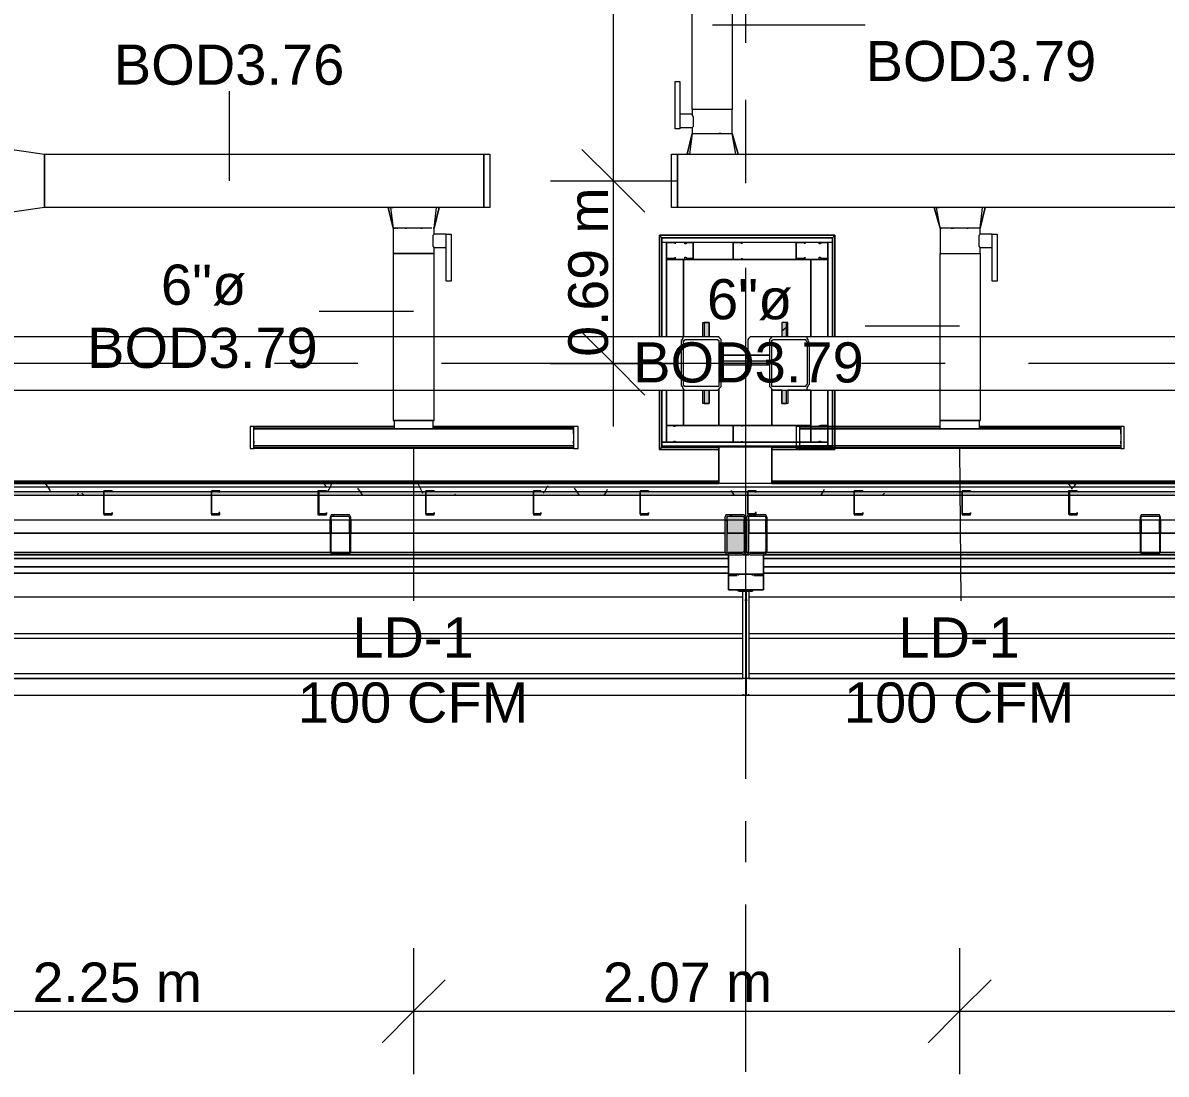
# Model space of a CAD drawing. Header units: metres. Extents: x -2 to 207, y -8 to 52.
# Drawn here: x 37.273 to 41.599, y 6.687 to 10.666 of the extents above; entities that cross this region are included whole.
import ezdxf

# ---------------------------------------------------------------- set-up
doc = ezdxf.new("R2010")
doc.units = ezdxf.units.M
doc.layers.add('HVAC - Ductos', color=5, linetype='Continuous', lineweight=0)
doc.layers.add('PDF_Text', color=7, linetype='Continuous', lineweight=0)
doc.layers.add('PDF_Geometry', color=7, linetype='Continuous', lineweight=0, true_color=0xaaaaaa)
doc.layers.add('PDF_Solid Fills', color=7, linetype='Continuous', lineweight=0, true_color=0xffffff)
doc.styles.add('PDF Helvetica', font='')
doc.styles.get('PDF Helvetica').set_extended_font_data('Helvetica')

msp = doc.modelspace()

# ---------------------------------------------------------------- hatches: boundary and pattern name
at = {"layer": 'PDF_Solid Fills', "lineweight": 0, "transparency": 33554559}
h = msp.add_hatch(color=256, dxfattribs=at)
h.paths.add_polyline_path([(39.9151, 9.3851), (39.9151, 9.3714), (40.0984, 9.3714), (40.0984, 9.3851)])
h.paths.add_polyline_path([(39.8693, 9.4768), (39.8693, 9.5318), (39.851, 9.5318), (39.851, 9.4768)])
h.paths.add_polyline_path([(39.8693, 9.2752), (39.851, 9.2752), (39.851, 9.2248), (39.8693, 9.2248)])
h.paths.add_polyline_path([(40.1442, 9.2752), (40.1442, 9.2248), (40.1625, 9.2248), (40.1625, 9.2752)])
h.paths.add_polyline_path([(40.1625, 9.4768), (40.1625, 9.5318), (40.1442, 9.5318), (40.1442, 9.4768)])
h = msp.add_hatch(color=256, dxfattribs=at)
h.paths.add_polyline_path([(14.0377, 8.8766), (14.0377, 8.8903), (12.4111, 8.8903), (12.4111, 8.8766)])
h.paths.add_polyline_path([(58.6863, 8.8766), (60.0699, 8.8766), (60.0699, 8.8903), (58.6863, 8.8903)])
h.paths.add_polyline_path([(58.6817, 8.8766), (58.6817, 8.8903), (55.8456, 8.8903), (55.8456, 8.8766)])
h.paths.add_polyline_path([(55.841, 8.8766), (55.841, 8.8903), (53.8159, 8.8903), (53.8159, 8.8766)])
h.paths.add_polyline_path([(53.8114, 8.8766), (53.8114, 8.8903), (53.005, 8.8903), (53.005, 8.8766)])
h.paths.add_polyline_path([(53.0004, 8.8766), (53.0004, 8.8903), (50.9753, 8.8903), (50.9753, 8.8766)])
h.paths.add_polyline_path([(50.9707, 8.8766), (50.9707, 8.8903), (48.9456, 8.8903), (48.9456, 8.8766)])
h.paths.add_polyline_path([(48.941, 8.8766), (48.941, 8.8903), (48.1347, 8.8903), (48.1347, 8.8766)])
h.paths.add_polyline_path([(48.1301, 8.8766), (48.1301, 8.8903), (46.105, 8.8903), (46.105, 8.8766)])
h.paths.add_polyline_path([(46.1004, 8.8766), (46.1004, 8.8903), (44.0753, 8.8903), (44.0753, 8.8766)])
h.paths.add_polyline_path([(44.0707, 8.8766), (44.0707, 8.8903), (43.2643, 8.8903), (43.2643, 8.8766)])
h.paths.add_polyline_path([(43.2598, 8.8766), (43.2598, 8.8903), (41.2346, 8.8903), (41.2346, 8.8766)])
h.paths.add_polyline_path([(41.2301, 8.8766), (41.2301, 8.8903), (38.394, 8.8903), (38.394, 8.8766)])
h.paths.add_polyline_path([(38.3894, 8.8766), (38.3894, 8.8903), (36.3643, 8.8903), (36.3643, 8.8766)])
h.paths.add_polyline_path([(36.3597, 8.8766), (36.3597, 8.8903), (33.5237, 8.8903), (33.5237, 8.8766)])
h.paths.add_polyline_path([(33.5191, 8.8766), (33.5191, 8.8903), (31.4939, 8.8903), (31.4939, 8.8766)])
h.paths.add_polyline_path([(31.4894, 8.8766), (31.4894, 8.8903), (30.683, 8.8903), (30.683, 8.8766)])
h.paths.add_polyline_path([(30.6784, 8.8766), (30.6784, 8.8903), (28.6533, 8.8903), (28.6533, 8.8766)])
h.paths.add_polyline_path([(28.6487, 8.8766), (28.6487, 8.8903), (26.6236, 8.8903), (26.6236, 8.8766)])
h.paths.add_polyline_path([(26.619, 8.8766), (26.619, 8.8903), (25.8127, 8.8903), (25.8127, 8.8766)])
h.paths.add_polyline_path([(25.8081, 8.8766), (25.8081, 8.8903), (23.783, 8.8903), (23.783, 8.8766)])
h.paths.add_polyline_path([(23.7784, 8.8766), (23.7784, 8.8903), (21.7532, 8.8903), (21.7532, 8.8766)])
h.paths.add_polyline_path([(21.7487, 8.8766), (21.7487, 8.8903), (20.9423, 8.8903), (20.9423, 8.8766)])
h.paths.add_polyline_path([(20.9377, 8.8766), (20.9377, 8.8903), (18.9126, 8.8903), (18.9126, 8.8766)])
h.paths.add_polyline_path([(18.908, 8.8766), (18.908, 8.8903), (16.072, 8.8903), (16.072, 8.8766)])
h.paths.add_polyline_path([(16.0674, 8.8766), (16.0674, 8.8903), (14.0423, 8.8903), (14.0423, 8.8766)])
h = msp.add_hatch(color=256, dxfattribs=at)
h.paths.add_polyline_path([(38.4444, 8.6567), (38.5039, 8.6521), (38.5039, 8.6567)])
h.paths.add_polyline_path([(38.4398, 8.7941), (38.4352, 8.7941), (38.4352, 8.6613)])
h.paths.add_polyline_path([(38.4444, 8.8033), (38.5131, 8.7987), (38.5131, 8.8033)])
h.paths.add_polyline_path([(38.5085, 8.6613), (38.5039, 8.6613), (38.5085, 8.6567)])
h.paths.add_polyline_path([(38.5131, 8.7941), (38.5085, 8.7941), (38.5085, 8.6613), (38.5131, 8.7935)])
for points in [[(40.0022, 8.6613), (40.0067, 8.8026), (40.0067, 8.8033), (39.9334, 8.8033), (39.9288, 8.7987), (39.9288, 8.6659), (39.9334, 8.6659), (39.9334, 8.6567), (39.9426, 8.6567), (39.993, 8.6521), (39.993, 8.6567)], [(40.0846, 8.6613), (40.0892, 8.8033), (40.0159, 8.8033), (40.0113, 8.7987), (40.0113, 8.6659), (40.0159, 8.6659), (40.0159, 8.6567), (40.0296, 8.6613), (40.0205, 8.6613), (40.0205, 8.7987), (40.0846, 8.7987), (40.08, 8.6659), (40.0754, 8.6613), (40.0846, 8.6567)]]:
    msp.add_hatch(color=256, dxfattribs=at).paths.add_polyline_path(points)
h = msp.add_hatch(color=256, dxfattribs=at)
h.paths.add_polyline_path([(41.5095, 8.6567), (41.5691, 8.6521), (41.5691, 8.6567)])
h.paths.add_polyline_path([(41.5691, 8.7987), (41.5691, 8.8033), (41.5095, 8.8033)])
h.paths.add_polyline_path([(41.505, 8.7941), (41.5004, 8.7941), (41.5004, 8.6613)])
h.paths.add_polyline_path([(41.5737, 8.7941), (41.5737, 8.6613), (41.5783, 8.7941)])
h.paths.add_polyline_path([(41.5783, 8.7987), (41.5783, 8.8033), (41.5737, 8.8033)])

# ---------------------------------------------------------------- linework, layer by layer
at = {"layer": 'HVAC - Ductos', "lineweight": 0}
for points in [[(39.5074, 9.1378), (39.5074, 10.0678), (39.5074, 14.0264), (39.5074, 17.2794), (39.5074, 22.1452)], [(39.9564, 11.6256), (39.9564, 10.3381), (39.9472, 10.3381), (39.938, 10.3381), (39.9197, 10.3381), (39.9013, 10.3381), (39.883, 10.3381), (39.8647, 10.3381), (39.8464, 10.3381), (39.8281, 10.3381), (39.8189, 10.3381), (39.8097, 10.3381), (39.8051, 10.3381), (39.8051, 11.6256)], [(40.0068, 11.0667), (40.0068, 10.8284), (40.0068, 10.5902)], [(39.883, 10.6589), (40.4603, 10.6589)], [(38.0549, 10.0678), (38.0549, 10.4069)], [(39.8051, 10.3199), (39.8051, 10.3153), (39.8097, 10.3107), (39.8097, 10.3061), (39.8097, 10.2969), (39.8097, 10.2878), (39.8097, 10.2786), (39.8097, 10.274), (39.8051, 10.2694)], [(39.7914, 10.1686), (39.7868, 10.1686), (39.8051, 10.2465), (39.7868, 10.1686), (39.7914, 10.1686), (39.7959, 10.1686), (39.8051, 10.1686)], [(39.8051, 10.2465), (39.7959, 10.1686)], [(39.8281, 10.2465), (39.8326, 10.2465)], [(39.851, 10.2465), (39.8556, 10.2465)], [(39.8785, 10.2465), (39.883, 10.2465), (39.8876, 10.2465)], [(39.9334, 10.2465), (39.938, 10.2465)], [(39.9472, 10.2465), (39.9518, 10.2465)], [(39.9792, 10.1686), (39.9564, 10.2465), (39.9792, 10.1686)], [(39.9701, 10.1686), (39.9564, 10.2465)], [(39.3882, 10.187), (39.5074, 10.0678), (39.6264, 9.9487)], [(39.8097, 10.1686), (39.8281, 10.1686), (39.8326, 10.1686), (39.8372, 10.1686), (39.851, 10.1686), (39.8601, 10.1686), (39.8647, 10.1686), (39.8693, 10.1686), (39.8922, 10.1686), (39.8967, 10.1686), (39.9013, 10.1686), (39.9151, 10.1686), (39.9243, 10.1686), (39.9288, 10.1686), (39.938, 10.1686), (39.9518, 10.1686)], [(39.9564, 10.1686), (39.9655, 10.1686), (39.9701, 10.1686), (39.9747, 10.1686)], [(39.2691, 10.0678), (39.5074, 10.0678), (39.7456, 10.0678)], [(38.6781, 9.967), (38.6689, 9.967), (38.6643, 9.967), (38.6597, 9.967), (38.6551, 9.967), (38.6597, 9.967)], [(38.6551, 9.967), (38.6735, 9.8891), (38.6551, 9.967)], [(38.6643, 9.967), (38.6735, 9.8891)], [(38.6689, 9.967), (38.6735, 9.967)], [(38.7009, 9.967), (38.6963, 9.967), (38.6826, 9.967)], [(38.7651, 9.967), (38.7422, 9.967), (38.7376, 9.967), (38.733, 9.967), (38.7193, 9.967), (38.7101, 9.967), (38.7055, 9.967)], [(38.843, 9.967), (38.8476, 9.967), (38.8292, 9.8891), (38.8476, 9.967), (38.843, 9.967), (38.8384, 9.967), (38.8247, 9.967), (38.8063, 9.967), (38.8017, 9.967), (38.7971, 9.967), (38.7834, 9.967), (38.7743, 9.967), (38.7697, 9.967)], [(38.8292, 9.8891), (38.8384, 9.967)], [(40.7444, 9.967), (40.7352, 9.967), (40.7306, 9.967), (40.726, 9.967), (40.7214, 9.967), (40.726, 9.967)], [(40.7214, 9.967), (40.7444, 9.8891), (40.7214, 9.967)], [(40.7444, 9.8891), (40.749, 9.8891), (40.7444, 9.8891), (40.7306, 9.967)], [(40.7352, 9.967), (40.7398, 9.967)], [(40.9093, 9.967), (40.9139, 9.967), (40.8956, 9.8891), (40.891, 9.8891), (40.8864, 9.8891), (40.8727, 9.8891), (40.8589, 9.8891), (40.8406, 9.8891), (40.8177, 9.8891), (40.7994, 9.8891), (40.7811, 9.8891), (40.7627, 9.8891), (40.7535, 9.8891), (40.749, 9.8891), (40.7444, 9.8891), (40.7444, 9.7929), (40.7535, 9.7929), (40.7627, 9.7929), (40.7811, 9.7929), (40.7994, 9.7929), (40.8177, 9.7929), (40.8406, 9.7929), (40.8589, 9.7929), (40.8727, 9.7929), (40.8864, 9.7929), (40.891, 9.7929), (40.8956, 9.7929), (40.8956, 9.1606), (40.891, 9.1606), (40.8864, 9.1606), (40.8727, 9.1606), (40.8589, 9.1606), (40.8406, 9.1606), (40.8177, 9.1606), (40.7994, 9.1606), (40.7811, 9.1606), (40.7627, 9.1606), (40.7535, 9.1606), (40.7444, 9.1606), (40.7535, 9.1606), (40.7673, 9.1606), (40.7811, 9.1606), (40.7994, 9.1606), (40.8177, 9.1606), (40.8361, 9.1606), (40.8543, 9.1606), (40.8727, 9.1606), (40.8819, 9.1606), (40.891, 9.1606), (40.891, 9.1286), (40.8819, 9.1286), (40.8727, 9.1286), (40.8543, 9.1286), (40.8361, 9.1286), (40.8177, 9.1286), (40.7994, 9.1286), (40.7811, 9.1286), (40.7673, 9.1286), (40.7535, 9.1286), (40.7444, 9.1286), (40.7444, 9.1606), (40.7444, 9.7929), (40.7535, 9.7929), (40.7627, 9.7929), (40.7811, 9.7929), (40.7994, 9.7929), (40.8177, 9.7929), (40.8406, 9.7929), (40.8589, 9.7929), (40.8727, 9.7929), (40.8864, 9.7929), (40.891, 9.7929), (40.8956, 9.7929), (40.8956, 9.8158), (40.9414, 9.8158), (40.9414, 9.8204), (40.9414, 9.825), (40.9414, 9.8296), (40.9414, 9.8342), (40.9414, 9.8387), (40.9414, 9.8479), (40.9414, 9.8525), (40.9414, 9.8571), (40.9414, 9.8617), (40.9414, 9.8663), (40.8956, 9.8663), (40.8956, 9.8891), (40.9047, 9.967)], [(40.7673, 9.967), (40.7627, 9.967), (40.749, 9.967)], [(40.8315, 9.967), (40.8085, 9.967), (40.8039, 9.967), (40.7994, 9.967), (40.7857, 9.967), (40.7765, 9.967), (40.7719, 9.967)], [(40.8956, 9.8891), (40.9139, 9.967), (40.9093, 9.967), (40.9047, 9.967), (40.891, 9.967), (40.8727, 9.967), (40.8681, 9.967), (40.8635, 9.967), (40.8543, 9.967), (40.8406, 9.967), (40.8361, 9.967)], [(38.8201, 9.8891), (38.8063, 9.8891), (38.788, 9.8891), (38.7697, 9.8891), (38.7514, 9.8891), (38.733, 9.8891), (38.7147, 9.8891), (38.6963, 9.8891), (38.6872, 9.8891), (38.6826, 9.8891), (38.6781, 9.8891), (38.6735, 9.8891), (38.6735, 9.7929), (38.6781, 9.7929), (38.6872, 9.7929), (38.6963, 9.7929), (38.7147, 9.7929), (38.733, 9.7929), (38.7514, 9.7929), (38.7697, 9.7929), (38.788, 9.7929), (38.8063, 9.7929), (38.8201, 9.7929), (38.8247, 9.7929), (38.8292, 9.7929), (38.8247, 9.7929), (38.8201, 9.7929), (38.8063, 9.7929), (38.788, 9.7929), (38.7697, 9.7929), (38.7514, 9.7929), (38.733, 9.7929), (38.7147, 9.7929), (38.6963, 9.7929), (38.6872, 9.7929), (38.6781, 9.7929), (38.6735, 9.7929), (38.6735, 9.1606), (38.6781, 9.1606), (38.6872, 9.1606), (38.6963, 9.1606), (38.7147, 9.1606), (38.733, 9.1606), (38.7514, 9.1606), (38.7697, 9.1606), (38.788, 9.1606), (38.8063, 9.1606), (38.8201, 9.1606), (38.8247, 9.1606), (38.8292, 9.1606), (38.8292, 9.7929), (38.8292, 9.8158), (38.875, 9.8158), (38.875, 9.8204), (38.875, 9.825), (38.875, 9.8296), (38.875, 9.8342), (38.875, 9.8387), (38.875, 9.8479), (38.875, 9.8525), (38.875, 9.8571), (38.875, 9.8617), (38.875, 9.8663), (38.8292, 9.8663), (38.8292, 9.8891), (38.8247, 9.8891)], [(38.8292, 9.8158), (38.8247, 9.8204), (38.8247, 9.8296), (38.8247, 9.8387), (38.8247, 9.8433), (38.8247, 9.8525), (38.8247, 9.8617), (38.8292, 9.8663)], [(40.8956, 9.8158), (40.891, 9.8204), (40.891, 9.8296), (40.891, 9.8387), (40.891, 9.8433), (40.891, 9.8525), (40.891, 9.8617), (40.8956, 9.8663)], [(38.7514, 9.573), (38.394, 9.573)], [(39.3882, 9.4952), (39.5074, 9.376), (39.6264, 9.2569)], [(40.8177, 9.518), (40.4603, 9.518)], [(39.2691, 9.376), (39.5074, 9.376), (39.7456, 9.376)], [(38.1465, 9.1102), (38.1465, 9.1148), (38.1465, 9.1194), (38.1465, 9.1378), (38.1465, 9.1332), (38.6781, 9.1332)], [(38.6781, 9.1378), (38.1465, 9.1378)], [(38.8247, 9.1606), (38.8292, 9.1606)], [(39.3561, 9.1102), (39.3561, 9.1148), (39.3561, 9.1194), (39.3561, 9.1378), (39.3561, 9.1332), (38.8247, 9.1332)], [(39.3561, 9.1378), (38.8247, 9.1378)], [(40.2129, 9.1102), (40.2129, 9.1148), (40.2129, 9.1194), (40.2129, 9.1378), (40.2129, 9.1332), (40.7444, 9.1332)], [(40.7444, 9.1378), (40.2129, 9.1378)], [(40.891, 9.1606), (40.8956, 9.1606)], [(41.4271, 9.1102), (41.4271, 9.1148), (41.4271, 9.1194), (41.4271, 9.1378), (41.4271, 9.1332), (40.891, 9.1332)], [(41.4271, 9.1378), (40.891, 9.1378)], [(38.1465, 9.1148), (38.1465, 9.1194), (38.1465, 9.124)], [(39.3561, 9.124), (39.3561, 9.1194), (39.3561, 9.1148)], [(40.2129, 9.1148), (40.2129, 9.1194), (40.2129, 9.124)], [(41.4271, 9.124), (41.4271, 9.1194), (41.4271, 9.1148)], [(39.3561, 9.0736), (39.3561, 9.0782), (39.3561, 9.0828), (39.3561, 9.0782), (39.3561, 9.0598), (39.3561, 9.0553), (38.1465, 9.0553), (38.1465, 9.0598), (38.1465, 9.0782), (38.1465, 9.0828), (38.1465, 9.0782), (38.1465, 9.0736)], [(38.1465, 9.0598), (39.3561, 9.0598)], [(38.7514, 9.0553), (38.7514, 8.478)], [(41.4271, 9.0736), (41.4271, 9.0782), (41.4271, 9.0828), (41.4271, 9.0782), (41.4271, 9.0598), (41.4271, 9.0553), (40.2129, 9.0553), (40.2129, 9.0598), (40.2129, 9.0782), (40.2129, 9.0828), (40.2129, 9.0782), (40.2129, 9.0736)], [(40.2129, 9.0598), (41.4271, 9.0598)], [(40.8177, 9.0553), (40.8223, 8.478)]]:
    msp.add_lwpolyline(points, dxfattribs=at)
for points in [[(39.741, 10.4435), (39.7593, 10.4435), (39.7593, 10.2648), (39.741, 10.2648)], [(39.8051, 10.3199), (39.7593, 10.3199), (39.7593, 10.3153), (39.7593, 10.3107), (39.7593, 10.3061), (39.7593, 10.3015), (39.7593, 10.2923), (39.7593, 10.2878), (39.7593, 10.2786), (39.7593, 10.274), (39.7593, 10.2694), (39.8051, 10.2694), (39.8051, 10.2465), (39.8097, 10.2465), (39.8143, 10.2465), (39.8189, 10.2465), (39.8281, 10.2465), (39.8464, 10.2465), (39.8647, 10.2465), (39.883, 10.2465), (39.9013, 10.2465), (39.9197, 10.2465), (39.938, 10.2465), (39.9472, 10.2465), (39.9518, 10.2465), (39.9564, 10.2465), (39.9564, 10.3381), (39.9472, 10.3381), (39.938, 10.3381), (39.9197, 10.3381), (39.9013, 10.3381), (39.883, 10.3381), (39.8647, 10.3381), (39.8464, 10.3381), (39.8281, 10.3381), (39.8189, 10.3381), (39.8097, 10.3381), (39.8051, 10.3381)], [(39.9151, 10.2465), (39.9105, 10.2465), (39.9059, 10.2465), (39.9105, 10.2465)], [(37.3539, 9.967), (37.1615, 9.9395), (37.1615, 10.1961), (37.3539, 10.1686)], [(37.3539, 10.1686), (39.0171, 10.1686), (39.0171, 9.967), (37.3539, 9.967)], [(39.04, 10.1686), (39.04, 9.967), (39.0171, 9.967), (39.0171, 10.1686)], [(39.7273, 9.967), (39.7273, 10.1686), (39.7501, 10.1686), (39.7501, 9.967)], [(43.7683, 9.967), (39.7501, 9.967), (39.7501, 10.1686), (43.7683, 10.1686)], [(38.6781, 9.8891), (38.6826, 9.8891)], [(38.6872, 9.8891), (38.6918, 9.8891)], [(38.7193, 9.8891), (38.7239, 9.8891)], [(38.7788, 9.8891), (38.7834, 9.8891)], [(38.8934, 9.6876), (38.875, 9.6876), (38.875, 9.8663), (38.8934, 9.8663)], [(40.7857, 9.8891), (40.7902, 9.8891), (40.7948, 9.8891), (40.7902, 9.8891)], [(40.8452, 9.8891), (40.8497, 9.8891)], [(40.9597, 9.6876), (40.9414, 9.6876), (40.9414, 9.8663), (40.9597, 9.8663)], [(38.1328, 9.0553), (38.1465, 9.0553), (38.1465, 9.1378), (38.1328, 9.1378)], [(38.6781, 9.1286), (38.6872, 9.1286), (38.7009, 9.1286), (38.7147, 9.1286), (38.733, 9.1286), (38.7514, 9.1286), (38.7697, 9.1286), (38.788, 9.1286), (38.8063, 9.1286), (38.8155, 9.1286), (38.8247, 9.1286), (38.8247, 9.1606), (38.8155, 9.1606), (38.8063, 9.1606), (38.788, 9.1606), (38.7697, 9.1606), (38.7514, 9.1606), (38.733, 9.1606), (38.7147, 9.1606), (38.7009, 9.1606), (38.6872, 9.1606), (38.6781, 9.1606)], [(39.3745, 9.0553), (39.3745, 9.1378), (39.3561, 9.1378), (39.3561, 9.0553)], [(40.1992, 9.0553), (40.2129, 9.0553), (40.2129, 9.1378), (40.1992, 9.1378)], [(41.4408, 9.0553), (41.4408, 9.1378), (41.4271, 9.1378), (41.4271, 9.0553)], [(38.1465, 9.1286), (39.3561, 9.1286), (38.1465, 9.1286), (39.3561, 9.1286), (39.3561, 9.0644), (38.1465, 9.0644)], [(40.2129, 9.1286), (41.4271, 9.1286), (40.2129, 9.1286), (41.4271, 9.1286), (41.4271, 9.0644), (40.2129, 9.0644)]]:
    msp.add_lwpolyline(points, close=True, dxfattribs=at)
at = {"layer": 'HVAC - Ductos', "color": 252, "lineweight": 0, "true_color": 0x939598}
for points in [[(38.7514, 7.163), (38.7514, 6.9248), (38.7514, 6.6865)], [(40.8177, 7.163), (40.8177, 6.9248), (40.8177, 6.6865)], [(38.8705, 7.0439), (38.7514, 6.9248), (38.6323, 6.8056)], [(40.9368, 7.0439), (40.8177, 6.9248), (40.6986, 6.8056)], [(7.582, 6.9248), (9.795, 6.9248), (12.4157, 6.9248), (13.6849, 6.9248), (15.9574, 6.9248), (18.152, 6.9248), (20.3376, 6.9248), (22.9307, 6.9248), (25.13, 6.9248), (27.2834, 6.9248), (29.4138, 6.9248), (32.0529, 6.9248), (34.2613, 6.9248), (36.4971, 6.9248), (38.7514, 6.9248), (40.8177, 6.9248), (43.0581, 6.9248), (45.6468, 6.9248), (47.8094, 6.9248), (50.3935, 6.9248), (52.6385, 6.9248), (54.8331, 6.9248), (57.2339, 6.9248), (58.6359, 6.9248)]]:
    msp.add_lwpolyline(points, dxfattribs=at)
at = {"layer": 'PDF_Geometry', "lineweight": 0}
for points in [[(40.0068, 10.3748), (40.0068, 10.0587)], [(39.6906, 9.8525), (40.3366, 9.8525), (39.6906, 9.8525)], [(39.6906, 9.4768), (39.6906, 9.8525), (39.6906, 9.4768)], [(39.6906, 9.4768), (39.6906, 9.8525), (39.6906, 9.4768)], [(39.6906, 9.8525), (40.3366, 9.8525), (39.6906, 9.8525)], [(40.3366, 9.8525), (39.6906, 9.8525), (40.3366, 9.8525)], [(40.2541, 9.4768), (40.2541, 9.7701), (39.7731, 9.7701), (39.7089, 9.7701), (39.7089, 9.8342), (39.7089, 9.4768), (39.7089, 9.7701), (39.7731, 9.7701), (40.2541, 9.7701), (40.3183, 9.7701), (40.3183, 9.8342), (40.3183, 9.4768), (40.3183, 9.7701), (40.2541, 9.7701), (40.2541, 9.4768), (40.1671, 9.4768), (40.1671, 9.5318), (40.1442, 9.5318), (40.1442, 9.4768), (40.0342, 9.4768), (40.0296, 9.4768), (40.025, 9.4768), (40.0205, 9.4722), (40.0159, 9.4676), (40.0159, 9.463), (40.0159, 9.4539), (40.0159, 9.4081)], [(40.3366, 9.4768), (40.3366, 9.8525)], [(40.3366, 9.4768), (40.3366, 9.8525)], [(40.3366, 9.8525), (40.3366, 9.4768)], [(40.3366, 9.4768), (40.3366, 9.8525)], [(40.3366, 9.4768), (40.3366, 9.8525), (40.3366, 9.4768)], [(40.0068, 9.738), (40.0068, 8.281)], [(39.8464, 9.4768), (39.8464, 9.5318), (39.8693, 9.5318), (39.8693, 9.4768)], [(39.8693, 9.4768), (39.8693, 9.5318), (39.851, 9.5318), (39.851, 9.4768)], [(40.1625, 9.4768), (40.1625, 9.5318), (40.1442, 9.5318), (40.1442, 9.4768)], [(39.7823, 9.4768), (35.7229, 9.4768), (35.7183, 9.4768), (35.7137, 9.4768), (35.7091, 9.4722), (35.7045, 9.4676), (35.7045, 9.463), (35.7045, 9.4539), (35.7045, 9.2981), (35.7045, 9.2935), (35.7045, 9.2889), (35.7091, 9.2843), (35.7137, 9.2798), (35.7183, 9.2752), (35.7229, 9.2752), (39.7823, 9.2752)], [(39.6861, 9.4768), (36.0207, 9.4768)], [(40.1442, 9.4997), (40.1625, 9.5134)], [(40.2313, 9.2752), (44.3181, 9.2752), (44.3227, 9.2752), (44.3273, 9.2798), (44.3273, 9.2843), (44.3319, 9.2889), (44.3319, 9.2935), (44.3319, 9.2981), (44.3319, 9.4539), (44.3319, 9.463), (44.3319, 9.4676), (44.3273, 9.4722), (44.3273, 9.4768), (44.3227, 9.4768), (44.3181, 9.4768), (40.2313, 9.4768)], [(44.0157, 9.4768), (40.3412, 9.4768)], [(40.0296, 9.4081), (40.025, 9.4081), (40.0205, 9.4081), (40.0159, 9.4081), (40.0113, 9.4081), (40.0159, 9.4081), (40.0205, 9.4081), (40.025, 9.4081), (40.0296, 9.4081), (40.0984, 9.4081), (39.9151, 9.4081), (39.9838, 9.4081), (39.9884, 9.4081), (39.993, 9.4081), (39.9976, 9.4081), (40.0022, 9.4081), (39.9976, 9.4081), (39.993, 9.4081), (39.9884, 9.4081), (39.9838, 9.4081)], [(37.9083, 9.376), (36.6392, 9.376)], [(38.5406, 9.376), (38.2245, 9.376)], [(40.1305, 9.376), (38.8568, 9.376)], [(40.0984, 9.3851), (39.9151, 9.3851)], [(39.9151, 9.3714), (40.0984, 9.3714)], [(40.0205, 9.3714), (40.0296, 9.3851)], [(40.7627, 9.376), (40.4465, 9.376)], [(42.348, 9.376), (41.0788, 9.376)], [(36.0207, 9.2752), (39.6861, 9.2752)], [(40.2541, 9.2752), (40.2541, 9.1423), (40.2541, 9.0782), (40.3183, 9.0782), (39.6906, 9.0782), (39.6906, 9.0644), (40.3366, 9.0644), (40.3366, 9.0598), (40.1075, 9.0598), (40.3366, 9.0598), (40.3412, 9.0553), (40.3458, 9.0553), (40.3458, 9.0507), (40.3458, 9.0553), (40.3412, 9.0553), (40.3366, 9.0598), (40.1075, 9.0598), (40.3366, 9.0598), (40.2541, 9.0598), (39.6906, 9.0598), (39.9059, 9.0598), (39.6906, 9.0598), (39.6861, 9.0553), (39.6815, 9.0553), (39.6815, 9.0507), (39.6815, 9.0553), (39.6861, 9.0553), (39.6906, 9.0598), (39.6861, 9.0553), (39.6815, 9.0553), (39.6815, 9.0507), (39.9059, 9.0507), (39.6815, 9.0507), (39.6815, 9.2752), (39.6815, 9.0507), (39.9059, 9.0507), (39.6815, 9.0507), (39.6815, 9.2752), (39.6815, 9.0507), (39.6815, 9.0553), (39.6861, 9.0553), (39.6906, 9.0598), (39.9059, 9.0598), (39.6906, 9.0598), (39.6906, 9.2752), (39.6906, 9.0598), (39.6906, 9.2752), (39.6906, 9.0598), (39.6906, 9.2752), (39.6906, 9.0598), (39.6906, 9.2752), (39.6906, 9.0598), (39.6906, 9.1423), (39.6906, 9.2752), (39.6906, 9.0782), (39.7089, 9.0782), (40.2541, 9.0782), (40.2541, 9.1423), (39.7731, 9.1423), (39.7089, 9.1423), (39.7089, 9.0782), (39.7089, 9.2752), (39.7089, 9.1423), (39.7731, 9.1423), (39.7731, 9.2752), (39.7731, 9.1423), (40.2541, 9.1423), (40.2541, 9.2752), (40.1671, 9.2752), (40.1671, 9.2248), (40.1442, 9.2248), (40.1442, 9.2752), (40.1075, 9.2752)], [(39.6906, 9.2752), (39.6906, 9.0644), (39.6906, 9.2752)], [(39.8693, 9.2752), (39.8693, 9.2248), (39.8464, 9.2248), (39.8464, 9.2752)], [(39.851, 9.2752), (39.851, 9.2248), (39.8693, 9.2248), (39.8693, 9.2752)], [(40.1075, 9.1423), (40.1075, 9.2798), (40.1075, 9.1423)], [(40.1442, 9.2752), (40.1442, 9.2248), (40.1625, 9.2248), (40.1625, 9.2752)], [(40.3366, 9.2752), (40.3366, 9.0598), (40.3366, 9.2752)], [(40.3366, 9.2752), (40.3366, 9.0598), (40.3366, 9.2752)], [(40.3412, 9.2752), (44.0157, 9.2752)], [(39.9059, 9.0598), (39.6906, 9.0598), (39.9059, 9.0598)], [(39.9059, 9.0598), (39.6906, 9.0598), (39.9059, 9.0598)], [(60.07, 8.9224), (12.4111, 8.9224), (12.4111, 8.7849), (60.07, 8.7849)], [(39.9059, 8.927), (30.9121, 8.927)], [(39.9059, 8.9224), (30.9121, 8.9224)], [(30.9121, 8.9224), (39.9059, 8.9224)], [(49.1014, 8.927), (40.1075, 8.927)], [(49.1014, 8.9224), (40.1075, 8.9224)], [(40.1075, 8.9224), (49.1014, 8.9224)], [(60.07, 8.9087), (12.4111, 8.9087)], [(38.3894, 8.8903), (37.9862, 8.8903), (37.5785, 8.8903), (37.1752, 8.8903), (36.7674, 8.8903), (36.3643, 8.8903)], [(38.3894, 8.8766), (37.9862, 8.8766), (37.5785, 8.8766), (37.1752, 8.8766), (36.7674, 8.8766), (36.3643, 8.8766)], [(41.2301, 8.8903), (40.8269, 8.8903), (40.4191, 8.8903), (40.0159, 8.8903), (39.6081, 8.8903), (39.2049, 8.8903), (38.7971, 8.8903), (38.394, 8.8903)], [(41.2301, 8.8766), (40.8269, 8.8766), (40.4191, 8.8766), (40.0159, 8.8766), (39.6081, 8.8766), (39.2049, 8.8766), (38.7971, 8.8766), (38.394, 8.8766)], [(43.2598, 8.8903), (42.8566, 8.8903), (42.4488, 8.8903), (42.0456, 8.8903), (41.6378, 8.8903), (41.2346, 8.8903)], [(43.2598, 8.8766), (42.8566, 8.8766), (42.4488, 8.8766), (42.0456, 8.8766), (41.6378, 8.8766), (41.2346, 8.8766)], [(38.4352, 8.7941), (38.4398, 8.7987)], [(38.4352, 8.7345), (38.4352, 8.7849)], [(38.4398, 8.7849), (38.4398, 8.7345)], [(38.4444, 8.8033), (38.449, 8.8033)], [(38.5085, 8.7345), (38.5085, 8.7849)], [(38.5131, 8.7849), (38.5131, 8.7345)], [(39.9288, 8.7804), (39.938, 8.7849), (39.938, 8.7345)], [(39.9288, 8.7849), (39.9288, 8.7345)], [(39.9472, 8.7987), (39.9564, 8.8033)], [(40.0022, 8.7345), (40.0022, 8.7849)], [(40.0068, 8.7345), (40.0068, 8.7849)], [(40.025, 8.8033), (40.0159, 8.8033), (40.0113, 8.7941), (40.0113, 8.6659), (40.0159, 8.6567), (40.025, 8.6521), (40.0754, 8.6521), (40.0846, 8.6567), (40.0892, 8.6659), (40.0892, 8.7941), (40.0846, 8.8033), (40.0754, 8.8033), (40.048, 8.8033)], [(40.0113, 8.7849), (40.0113, 8.7345)], [(40.0205, 8.7849), (40.0205, 8.7345)], [(40.0846, 8.7345), (40.0846, 8.7849)], [(40.0892, 8.7345), (40.0892, 8.7849)], [(41.5004, 8.7345), (41.5004, 8.7849)], [(41.505, 8.7849), (41.505, 8.7345)], [(41.5737, 8.7345), (41.5737, 8.7849)], [(41.5783, 8.7849), (41.5783, 8.7345)], [(39.9976, 8.6521), (40.0205, 8.6521), (39.9976, 8.6521)], [(39.9976, 8.6521), (40.0205, 8.6521), (39.9976, 8.6521)], [(38.4352, 8.5834), (38.5085, 8.5834)], [(39.9792, 8.5742), (39.9792, 8.5788)], [(39.9792, 8.5788), (39.9792, 8.5742)], [(39.9792, 8.5788), (39.9792, 8.5742)], [(40.0342, 8.5742), (40.0342, 8.5788)], [(40.0342, 8.5742), (40.0342, 8.5788)], [(40.0342, 8.5742), (40.0342, 8.5788)], [(41.5004, 8.5834), (41.5783, 8.5834)], [(36.9461, 8.1847), (36.9416, 8.1847), (36.9416, 8.1664), (36.9416, 8.1527), (36.9416, 8.1389), (36.9416, 8.1298), (36.9416, 8.1252), (36.9416, 8.1207), (40.0113, 8.1207), (40.0113, 8.1252), (40.0113, 8.1298), (40.0113, 8.1389), (40.0113, 8.1527), (40.0113, 8.1664), (40.0113, 8.1847), (40.0113, 8.5146), (40.0068, 8.5146), (39.993, 8.5146), (40.0068, 8.5146), (40.0113, 8.5146), (40.0205, 8.5146), (40.0205, 8.1847), (43.0627, 8.1847), (43.0627, 8.5146)], [(36.9461, 8.5146), (36.9553, 8.5146), (36.9691, 8.5146), (36.9599, 8.5146), (36.9691, 8.5146), (36.9553, 8.5146), (36.9553, 8.1847), (39.9976, 8.1847), (39.9976, 8.5146), (39.993, 8.5146), (39.9976, 8.5146), (39.9838, 8.5146), (39.9884, 8.5146), (39.9838, 8.5146), (39.9884, 8.5146), (39.9838, 8.5146), (39.9792, 8.5146)], [(39.9976, 8.4918), (36.9553, 8.4918)], [(40.0388, 8.5192), (40.0342, 8.5192), (40.0754, 8.5192), (40.0342, 8.5192), (40.0342, 8.5146), (40.0342, 8.5192), (40.0388, 8.5192), (40.0434, 8.5192), (40.0388, 8.5192), (40.0342, 8.5192), (39.9792, 8.5192), (39.9747, 8.5192), (39.9792, 8.5192), (39.9747, 8.5192), (39.9792, 8.5192), (40.0342, 8.5192), (40.0388, 8.5192), (40.0434, 8.5192)], [(39.9792, 8.5192), (39.9792, 8.5146)], [(39.9792, 8.5192), (39.9792, 8.5146)], [(40.0113, 8.5146), (40.0205, 8.5146), (40.0342, 8.5146), (40.025, 8.5146), (40.0342, 8.5146), (39.9838, 8.5146), (39.9976, 8.5146)], [(40.0205, 8.5146), (40.0342, 8.5146), (40.025, 8.5146), (40.0342, 8.5146), (39.9838, 8.5146)], [(40.0068, 8.5146), (40.0068, 8.1847)], [(40.0068, 8.478), (40.0068, 8.4826)], [(40.0113, 8.4826), (40.0113, 8.478)], [(43.0627, 8.4918), (40.0205, 8.4918)], [(36.9553, 8.3543), (39.9976, 8.3543)], [(40.0205, 8.3543), (43.0627, 8.3543)], [(39.9976, 8.3359), (36.9553, 8.3359)], [(43.0627, 8.3359), (40.0205, 8.3359)], [(40.0068, 8.281), (40.0068, 7.8045)], [(60.07, 8.1847), (58.4022, 8.1847), (58.4068, 8.1847), (55.3325, 8.1847), (55.3371, 8.1847), (52.2673, 8.1847), (52.2719, 8.1847), (49.2022, 8.1847), (49.2068, 8.1847), (46.137, 8.1847), (46.1416, 8.1847), (43.0719, 8.1847), (43.0765, 8.1847), (40.0068, 8.1847), (40.0113, 8.1847), (36.9416, 8.1847), (36.9461, 8.1847), (33.8764, 8.1847), (33.881, 8.1847), (30.8113, 8.1847), (30.8159, 8.1847), (27.7461, 8.1847)], [(36.9553, 8.2031), (39.9976, 8.2031)], [(40.0113, 8.1847), (40.0068, 8.1847), (40.0068, 8.1664), (40.0068, 8.1527), (40.0068, 8.1389), (40.0068, 8.1298), (40.0068, 8.1252), (40.0068, 8.1207), (43.0765, 8.1207)], [(40.0205, 8.2031), (43.0627, 8.2031)], [(39.9976, 8.1252), (39.9976, 8.1207), (40.0068, 8.1207), (40.0068, 8.1252)], [(40.0113, 8.1252), (40.0113, 8.1207), (40.0205, 8.1207), (40.0205, 8.1252)], [(40.0068, 7.6441), (40.0068, 7.4883)]]:
    msp.add_lwpolyline(points, dxfattribs=at)
for points in [[(39.6815, 9.8617), (40.3458, 9.8617), (40.3458, 9.4768), (40.3458, 9.8617), (39.6815, 9.8617), (39.6815, 9.4768), (39.6815, 9.8617), (39.6815, 9.4768)], [(39.6906, 9.4768), (39.6906, 9.8525), (39.6861, 9.8571), (39.6815, 9.8617), (39.6861, 9.8571), (39.6906, 9.8525), (39.6906, 9.4768), (39.6906, 9.8525), (39.6906, 9.7701)], [(39.6906, 9.8525), (40.3366, 9.8525), (40.3366, 9.8342), (39.6906, 9.8342), (39.6906, 9.8525), (40.3366, 9.8525), (40.3366, 9.4768), (40.3366, 9.8525), (40.3412, 9.8571), (40.3458, 9.8617), (40.3458, 9.4768), (40.3458, 9.8617), (40.3412, 9.8571), (40.3366, 9.8525), (40.3366, 9.7701), (40.3366, 9.4768), (40.3366, 9.8525), (40.3366, 9.4768), (40.3366, 9.8342), (40.3183, 9.8342), (39.7089, 9.8342), (39.6906, 9.8342), (39.6906, 9.4768), (39.6906, 9.8525), (39.6906, 9.4768), (39.6906, 9.8525), (39.6861, 9.8571), (39.6815, 9.8617), (40.3458, 9.8617), (40.3412, 9.8571), (40.3366, 9.8525)], [(39.6815, 9.8617), (40.3458, 9.8617), (40.3412, 9.8571), (40.3366, 9.8525), (39.6906, 9.8525), (39.6861, 9.8571)], [(40.3366, 9.8525), (39.6906, 9.8525)], [(39.7089, 9.8342), (39.7089, 9.7746), (39.741, 9.7746), (39.741, 9.7792), (39.741, 9.7701), (39.7089, 9.7701), (39.7089, 9.7746), (39.7089, 9.8342), (39.741, 9.8342)], [(39.741, 9.8296), (39.741, 9.8342)], [(39.8097, 9.8342), (39.8097, 9.7746), (39.8097, 9.7701), (39.7777, 9.7701), (39.7777, 9.7792), (39.7823, 9.7792), (39.7823, 9.7746), (39.8097, 9.7746), (39.8097, 9.8342), (39.7823, 9.8342), (39.7823, 9.8296), (39.7777, 9.8296), (39.7777, 9.8342)], [(39.961, 9.8342), (39.961, 9.7746), (39.961, 9.7701), (39.993, 9.7701), (39.993, 9.7746), (39.993, 9.7701), (39.961, 9.7701), (39.961, 9.7746), (39.961, 9.8342), (39.993, 9.8342)], [(39.993, 9.8296), (39.993, 9.8342)], [(40.2037, 9.8342), (40.1992, 9.8342), (40.1992, 9.7746), (40.2037, 9.7746), (40.2313, 9.7746), (40.2313, 9.7792), (40.2313, 9.7701), (40.2037, 9.7701), (40.1992, 9.7701), (40.1992, 9.7746), (40.1992, 9.8342), (40.2037, 9.8342), (40.2313, 9.8342)], [(40.2313, 9.8296), (40.2313, 9.8342)], [(40.3183, 9.8342), (40.3183, 9.7746), (40.3183, 9.7701), (40.2863, 9.7701), (40.2863, 9.7792), (40.2908, 9.7792), (40.2908, 9.7746), (40.3183, 9.7746), (40.3183, 9.8342), (40.2908, 9.8342), (40.2908, 9.8296), (40.2863, 9.8296), (40.2863, 9.8342)], [(39.7731, 9.7701), (39.7731, 9.4768)], [(39.7823, 9.4768), (39.7777, 9.4768), (39.7731, 9.4768), (39.7685, 9.4722), (39.7685, 9.4676), (39.7639, 9.463), (39.7639, 9.4539), (39.7639, 9.2981), (39.7639, 9.2935), (39.7685, 9.2889), (39.7685, 9.2843), (39.7731, 9.2798), (39.7777, 9.2752), (39.7823, 9.2752), (39.8967, 9.2752), (39.9013, 9.2752), (39.9059, 9.2798), (39.9105, 9.2843), (39.9151, 9.2889), (39.9151, 9.2935), (39.9151, 9.2981), (39.9151, 9.4539), (39.9151, 9.463), (39.9151, 9.4676), (39.9105, 9.4722), (39.9059, 9.4768), (39.9013, 9.4768), (39.8967, 9.4768)], [(40.2313, 9.2752), (40.2359, 9.2752), (40.2404, 9.2798), (40.2404, 9.2843), (40.245, 9.2889), (40.245, 9.2935), (40.2496, 9.2981), (40.2496, 9.4539), (40.245, 9.463), (40.245, 9.4676), (40.2404, 9.4722), (40.2404, 9.4768), (40.2359, 9.4768), (40.2313, 9.4768), (40.1167, 9.4768), (40.1121, 9.4768), (40.1075, 9.4768), (40.103, 9.4722), (40.0984, 9.4676), (40.0984, 9.463), (40.0984, 9.4539), (40.0984, 9.2981), (40.0984, 9.2935), (40.0984, 9.2889), (40.103, 9.2843), (40.1075, 9.2798), (40.1121, 9.2752), (40.1167, 9.2752)], [(39.7731, 9.2981), (39.7731, 9.4539), (39.7731, 9.4585), (39.7731, 9.463), (39.7777, 9.463), (39.7777, 9.4676), (39.7823, 9.4676), (39.8967, 9.4676), (39.9013, 9.4676), (39.9059, 9.463), (39.9059, 9.4585), (39.9059, 9.4539), (39.9059, 9.2981), (39.9059, 9.2935), (39.9059, 9.2889), (39.9013, 9.2889), (39.8967, 9.2889), (39.7823, 9.2889), (39.7777, 9.2889), (39.7731, 9.2935)], [(40.2404, 9.4539), (40.2404, 9.2981), (40.2359, 9.2935), (40.2359, 9.2889), (40.2313, 9.2889), (40.1167, 9.2889), (40.1121, 9.2889), (40.1075, 9.2889), (40.1075, 9.2935), (40.1075, 9.2981), (40.1075, 9.4539), (40.1075, 9.4585), (40.1075, 9.463), (40.1121, 9.4676), (40.1167, 9.4676), (40.2313, 9.4676), (40.2359, 9.4676), (40.2359, 9.463), (40.2404, 9.4585)], [(40.3183, 9.0644), (40.3183, 9.2752), (40.3183, 9.0782), (40.3183, 9.0644), (40.3366, 9.0644), (40.3366, 9.2752), (40.3366, 9.0598), (40.3366, 9.2752), (40.3366, 9.0598), (40.1075, 9.0598), (40.3366, 9.0598), (40.1075, 9.0598), (40.3366, 9.0598), (39.6906, 9.0598), (39.6906, 9.0644)], [(39.9059, 9.1423), (39.9059, 9.2798)], [(40.3458, 9.2752), (40.3458, 9.0507), (40.3458, 9.0553), (40.3412, 9.0553), (40.3366, 9.0598), (40.3366, 9.2752), (40.3366, 9.0598), (40.3366, 9.2752), (40.3366, 9.0598), (40.3412, 9.0553), (40.3458, 9.0553), (40.3458, 9.0507), (40.3458, 9.2752), (40.3458, 9.0507), (40.1075, 9.0507), (40.3458, 9.0507), (40.1075, 9.0507), (40.3458, 9.0507)], [(39.741, 9.1378), (39.7364, 9.1378), (39.7364, 9.1423), (39.7089, 9.1423), (39.7089, 9.1378), (39.7089, 9.0782), (39.7364, 9.0782), (39.7364, 9.0828), (39.741, 9.0828), (39.741, 9.0782), (39.7089, 9.0782), (39.7089, 9.1378), (39.7089, 9.1423), (39.741, 9.1423)], [(39.961, 9.1423), (39.961, 9.1378), (39.961, 9.0782), (39.993, 9.0782), (39.993, 9.0828), (39.993, 9.0782), (39.961, 9.0782), (39.961, 9.1378), (39.961, 9.1423), (39.993, 9.1423)], [(39.993, 9.1378), (39.993, 9.1423)], [(40.3183, 9.1423), (40.3183, 9.1378), (40.3183, 9.0782), (40.2863, 9.0782), (40.2863, 9.0828), (40.2908, 9.0828), (40.2908, 9.0782), (40.3183, 9.0782), (40.3183, 9.1378), (40.3183, 9.1423), (40.2908, 9.1423), (40.2908, 9.1378), (40.2863, 9.1378), (40.2863, 9.1423)], [(39.9059, 8.9224), (39.9059, 9.0598)], [(40.1075, 8.9224), (40.1075, 9.0598)], [(30.9121, 8.9316), (39.9059, 8.9316)], [(39.9059, 8.9224), (30.9121, 8.9224)], [(40.1075, 8.9316), (49.1014, 8.9316)], [(49.1014, 8.9224), (40.1075, 8.9224)], [(37.6105, 8.8949), (37.583, 8.8949), (37.5785, 8.8949), (37.5785, 8.8079), (37.5785, 8.8033), (37.583, 8.8033), (37.6105, 8.8033), (37.6105, 8.8125), (37.6105, 8.8079), (37.583, 8.8079), (37.5785, 8.8079), (37.5785, 8.8949), (37.583, 8.8949), (37.6105, 8.8949), (37.6105, 8.8903)], [(38.0183, 8.8949), (37.9862, 8.8949), (37.9862, 8.8079), (37.9862, 8.8033), (38.0183, 8.8033), (38.0183, 8.8125), (38.0137, 8.8125), (38.0137, 8.8079), (37.9862, 8.8079), (37.9862, 8.8949), (38.0137, 8.8949), (38.0137, 8.8903), (38.0183, 8.8903)], [(38.4214, 8.8949), (38.394, 8.8949), (38.3894, 8.8949), (38.3894, 8.8079), (38.3894, 8.8033), (38.394, 8.8033), (38.4214, 8.8033), (38.4214, 8.8125), (38.4214, 8.8079), (38.394, 8.8079), (38.394, 8.8949), (38.4214, 8.8949), (38.4214, 8.8903)], [(38.8292, 8.8949), (38.7971, 8.8949), (38.7971, 8.8079), (38.7971, 8.8033), (38.8292, 8.8033), (38.8292, 8.8125), (38.8292, 8.8079), (38.7971, 8.8079), (38.7971, 8.8949), (38.8292, 8.8949), (38.8292, 8.8903)], [(39.2324, 8.8949), (39.2049, 8.8949), (39.2049, 8.8079), (39.2049, 8.8033), (39.2324, 8.8033), (39.2324, 8.8125), (39.2324, 8.8079), (39.2049, 8.8079), (39.2049, 8.8949), (39.2324, 8.8949), (39.2324, 8.8903)], [(39.6402, 8.8949), (39.6127, 8.8949), (39.6081, 8.8949), (39.6081, 8.8079), (39.6081, 8.8033), (39.6127, 8.8033), (39.6402, 8.8033), (39.6402, 8.8125), (39.6402, 8.8079), (39.6127, 8.8079), (39.6081, 8.8079), (39.6081, 8.8949), (39.6127, 8.8949), (39.6402, 8.8949), (39.6402, 8.8903)], [(40.048, 8.8949), (40.0159, 8.8949), (40.0159, 8.8079), (40.0159, 8.8033), (40.048, 8.8033), (40.048, 8.8125), (40.0434, 8.8125), (40.0434, 8.8079), (40.0159, 8.8079), (40.0159, 8.8949), (40.0434, 8.8949), (40.0434, 8.8903), (40.048, 8.8903)], [(40.4511, 8.8949), (40.4237, 8.8949), (40.4191, 8.8949), (40.4191, 8.8079), (40.4191, 8.8033), (40.4237, 8.8033), (40.4511, 8.8033), (40.4511, 8.8125), (40.4511, 8.8079), (40.4237, 8.8079), (40.4191, 8.8079), (40.4191, 8.8949), (40.4237, 8.8949), (40.4511, 8.8949), (40.4511, 8.8903)], [(40.8589, 8.8949), (40.8269, 8.8949), (40.8269, 8.8079), (40.8269, 8.8033), (40.8589, 8.8033), (40.8589, 8.8125), (40.8589, 8.8079), (40.8269, 8.8079), (40.8269, 8.8949), (40.8589, 8.8949), (40.8589, 8.8903)], [(41.2621, 8.8949), (41.2346, 8.8949), (41.2301, 8.8949), (41.2301, 8.8079), (41.2346, 8.8033), (41.2621, 8.8033), (41.2621, 8.8125), (41.2621, 8.8079), (41.2346, 8.8079), (41.2346, 8.8949), (41.2621, 8.8949), (41.2621, 8.8903)], [(38.4352, 8.6613), (38.4398, 8.6567), (38.4444, 8.6521), (38.5039, 8.6521), (38.5085, 8.6567), (38.5131, 8.6613), (38.5131, 8.7941), (38.5085, 8.8033), (38.5039, 8.8033), (38.4444, 8.8033), (38.4398, 8.8033), (38.4352, 8.7941)], [(38.5039, 8.6567), (38.4444, 8.6567), (38.4398, 8.6567), (38.4398, 8.6613), (38.4398, 8.7941), (38.4398, 8.7987), (38.4444, 8.7987), (38.5039, 8.7987), (38.5085, 8.7941), (38.5085, 8.6613)], [(39.993, 8.8033), (39.9426, 8.8033), (39.9334, 8.8033), (39.9288, 8.7941), (39.9288, 8.6659), (39.9334, 8.6567), (39.9426, 8.6521), (39.993, 8.6521), (40.0022, 8.6567), (40.0068, 8.6659), (40.0068, 8.7941), (40.0022, 8.8033)], [(39.938, 8.7941), (39.938, 8.7987), (39.9426, 8.7987), (39.993, 8.7987), (39.9976, 8.7987), (40.0022, 8.7941), (40.0022, 8.6659), (39.9976, 8.6613), (39.993, 8.6567), (39.9426, 8.6567), (39.938, 8.6613), (39.938, 8.6659)], [(40.0754, 8.7987), (40.08, 8.7987), (40.0846, 8.7941), (40.0846, 8.6659), (40.08, 8.6613), (40.0754, 8.6567), (40.025, 8.6567), (40.0205, 8.6613), (40.0205, 8.6659), (40.0205, 8.7941), (40.0205, 8.7987), (40.025, 8.7987)], [(41.5783, 8.7941), (41.5737, 8.8033), (41.5691, 8.8033), (41.5095, 8.8033), (41.505, 8.8033), (41.5004, 8.7941), (41.5004, 8.6613), (41.505, 8.6567), (41.5095, 8.6521), (41.5691, 8.6521), (41.5737, 8.6567), (41.5783, 8.6613)], [(41.5095, 8.7987), (41.5691, 8.7987), (41.5737, 8.7987), (41.5737, 8.7941), (41.5737, 8.6613), (41.5737, 8.6567), (41.5691, 8.6567), (41.5095, 8.6567), (41.505, 8.6567), (41.505, 8.6613), (41.505, 8.7941), (41.505, 8.7987)], [(36.9783, 8.7345), (38.4352, 8.7345)], [(38.4398, 8.7345), (38.4719, 8.7345)], [(38.4719, 8.7345), (38.5085, 8.7345)], [(38.5131, 8.7345), (39.9288, 8.7345)], [(39.938, 8.7345), (40.0022, 8.7345)], [(40.0113, 8.7345), (40.0068, 8.7345)], [(40.0846, 8.7345), (40.0205, 8.7345)], [(41.5004, 8.7345), (40.0892, 8.7345)], [(41.537, 8.7345), (41.5737, 8.7345), (41.537, 8.7345), (41.505, 8.7345)], [(41.5783, 8.7345), (43.0353, 8.7345)], [(38.4352, 8.6613), (36.9783, 8.6613)], [(38.4719, 8.6613), (38.4398, 8.6613)], [(39.9334, 8.6613), (38.5085, 8.6613), (38.4719, 8.6613), (38.5085, 8.6613)], [(39.9976, 8.6613), (39.9426, 8.6613)], [(40.0159, 8.6613), (40.0068, 8.6613)], [(40.08, 8.6613), (40.025, 8.6613)], [(41.5004, 8.6613), (40.0846, 8.6613)], [(41.537, 8.6613), (41.505, 8.6613)], [(41.5737, 8.6613), (41.537, 8.6613)], [(43.0353, 8.6613), (41.5783, 8.6613)], [(38.4719, 8.6521), (37.0103, 8.6521)], [(38.4719, 8.6383), (37.0103, 8.6383)], [(39.9426, 8.6521), (38.4719, 8.6521)], [(39.9426, 8.6383), (38.4719, 8.6383)], [(39.9426, 8.6521), (39.9426, 8.5788), (39.9426, 8.5742), (39.9426, 8.5696), (39.9426, 8.5192), (39.9838, 8.5192), (39.9426, 8.5192), (39.9426, 8.5696), (39.9426, 8.5742), (39.9426, 8.5788)], [(39.9976, 8.6521), (40.0205, 8.6521)], [(41.537, 8.6521), (40.0754, 8.6521)], [(40.0754, 8.5192), (40.0754, 8.5696), (40.0754, 8.5742), (40.0754, 8.5788), (40.0754, 8.6521), (40.0754, 8.5788), (40.0754, 8.5742), (40.0754, 8.5696)], [(41.537, 8.6383), (40.0754, 8.6383)], [(43.0077, 8.6521), (41.537, 8.6521)], [(43.0077, 8.6383), (41.537, 8.6383)], [(38.4719, 8.6063), (37.0103, 8.6063)], [(38.4719, 8.5834), (37.0103, 8.5834)], [(39.9426, 8.6063), (38.4719, 8.6063)], [(39.9426, 8.5834), (38.4719, 8.5834)], [(39.9426, 8.5788), (40.0754, 8.5788)], [(39.9747, 8.5742), (39.9426, 8.5742)], [(39.9792, 8.5788), (39.9792, 8.5742)], [(39.9792, 8.5742), (39.9792, 8.5788)], [(40.0342, 8.5788), (40.0342, 8.5742)], [(40.0342, 8.5788), (40.0342, 8.5742)], [(40.0754, 8.5742), (40.0388, 8.5742)], [(41.537, 8.6063), (40.0754, 8.6063)], [(40.0754, 8.5834), (41.537, 8.5834), (43.0077, 8.5834), (41.537, 8.5834)], [(43.0077, 8.6063), (41.537, 8.6063)], [(39.9792, 8.5146), (39.9792, 8.5192)], [(40.0068, 8.4918), (40.0113, 8.4918)], [(40.0342, 8.5192), (40.0342, 8.5146)], [(40.0113, 8.3543), (40.0068, 8.3543)], [(40.0068, 8.3359), (40.0113, 8.3359)], [(40.0113, 8.2031), (40.0068, 8.2031)]]:
    msp.add_lwpolyline(points, close=True, dxfattribs=at)
at = {"layer": 'PDF_Geometry', "color": 254, "lineweight": 0, "true_color": 0xeaeaea}
for points in [[(37.3769, 8.8949), (37.3677, 8.9087), (37.3585, 8.9224)], [(37.8304, 8.9224), (37.8258, 8.9224)], [(38.4214, 8.9087), (38.4123, 8.9224)], [(38.4398, 8.9178), (38.4352, 8.9087), (38.426, 8.8903)], [(38.788, 8.8857), (38.7834, 8.8903), (38.7743, 8.9087), (38.7697, 8.9178)], [(39.2599, 8.9132), (39.2553, 8.9087), (39.2461, 8.8903), (39.2416, 8.8857)], [(41.2438, 8.8995), (41.2392, 8.9087), (41.2301, 8.9224)], [(41.2575, 8.9224), (41.2484, 8.9087), (41.2438, 8.9041)], [(37.4823, 8.8857), (37.4777, 8.8766)], [(37.5051, 8.8766), (37.4959, 8.8857)], [(38.5589, 8.8766), (38.5497, 8.8903), (38.5406, 8.9041)], [(38.9117, 8.8766), (38.9072, 8.8812)], [(39.1225, 8.8766), (39.1179, 8.8766)], [(39.379, 8.8766), (39.3699, 8.8903), (39.3607, 8.9041)], [(39.4844, 8.8995), (39.4798, 8.8903), (39.4707, 8.8766)], [(39.9655, 8.8766), (39.9564, 8.8903), (39.9518, 8.8949)], [(40.3045, 8.8995), (40.2999, 8.8903), (40.2908, 8.8766)], [(40.5336, 8.8857), (40.5245, 8.8766)]]:
    msp.add_lwpolyline(points, dxfattribs=at)
at = {"layer": 'PDF_Geometry', "color": 254, "lineweight": 0, "true_color": 0xd2d2d2}
for points in [[(38.3894, 8.872), (38.394, 8.872)], [(40.0434, 8.8949), (40.048, 8.8949)], [(37.9862, 8.8445), (37.9862, 8.8491)], [(40.0159, 8.8629), (40.0159, 8.8674)], [(38.8292, 8.8033), (38.8292, 8.8079)], [(40.8406, 8.8033), (40.8406, 8.8079)]]:
    msp.add_lwpolyline(points, dxfattribs=at)
at = {"layer": 'PDF_Geometry', "color": 252, "lineweight": 0, "true_color": 0x939598}
msp.add_lwpolyline([(40.0068, 7.328), (40.0068, 6.6957)], dxfattribs=at)

# ---------------------------------------------------------------- texts
at = {"layer": 'PDF_Text', "lineweight": 0, "char_height": 0.1519, "attachment_point": 4, "style": 'PDF Helvetica'}
for s, insert in [('BOD3.76', (37.6165, 10.5066)), ('BOD3.79', (40.4618, 10.5203)), ('6"ø', (37.7951, 9.6727)), ('6"ø', (39.8615, 9.6177)), ('BOD3.79', (37.5156, 9.4345)), ('BOD3.79', (39.5821, 9.3795)), ('LD-1', (38.5191, 8.3394)), ('LD-1', (40.5855, 8.3394)), ('100 CFM', (38.3129, 8.092)), ('100 CFM', (40.3793, 8.092))]:
    msp.add_mtext(s, dxfattribs=dict(at, insert=insert))
at = {"layer": 'PDF_Text', "lineweight": 0, "insert": (39.4128, 9.402), "char_height": 0.15002, "attachment_point": 4, "rotation": 90, "style": 'PDF Helvetica'}
msp.add_mtext('0.69 m', dxfattribs=at)
at = {"layer": 'PDF_Text', "color": 252, "lineweight": 0, "true_color": 0x939598, "char_height": 0.15002, "attachment_point": 4, "style": 'PDF Helvetica'}
for s, insert in [('2.25 m', (37.3095, 7.0329)), ('2.07 m', (39.4675, 7.0329))]:
    msp.add_mtext(s, dxfattribs=dict(at, insert=insert))

doc.saveas('drawing.dxf')
